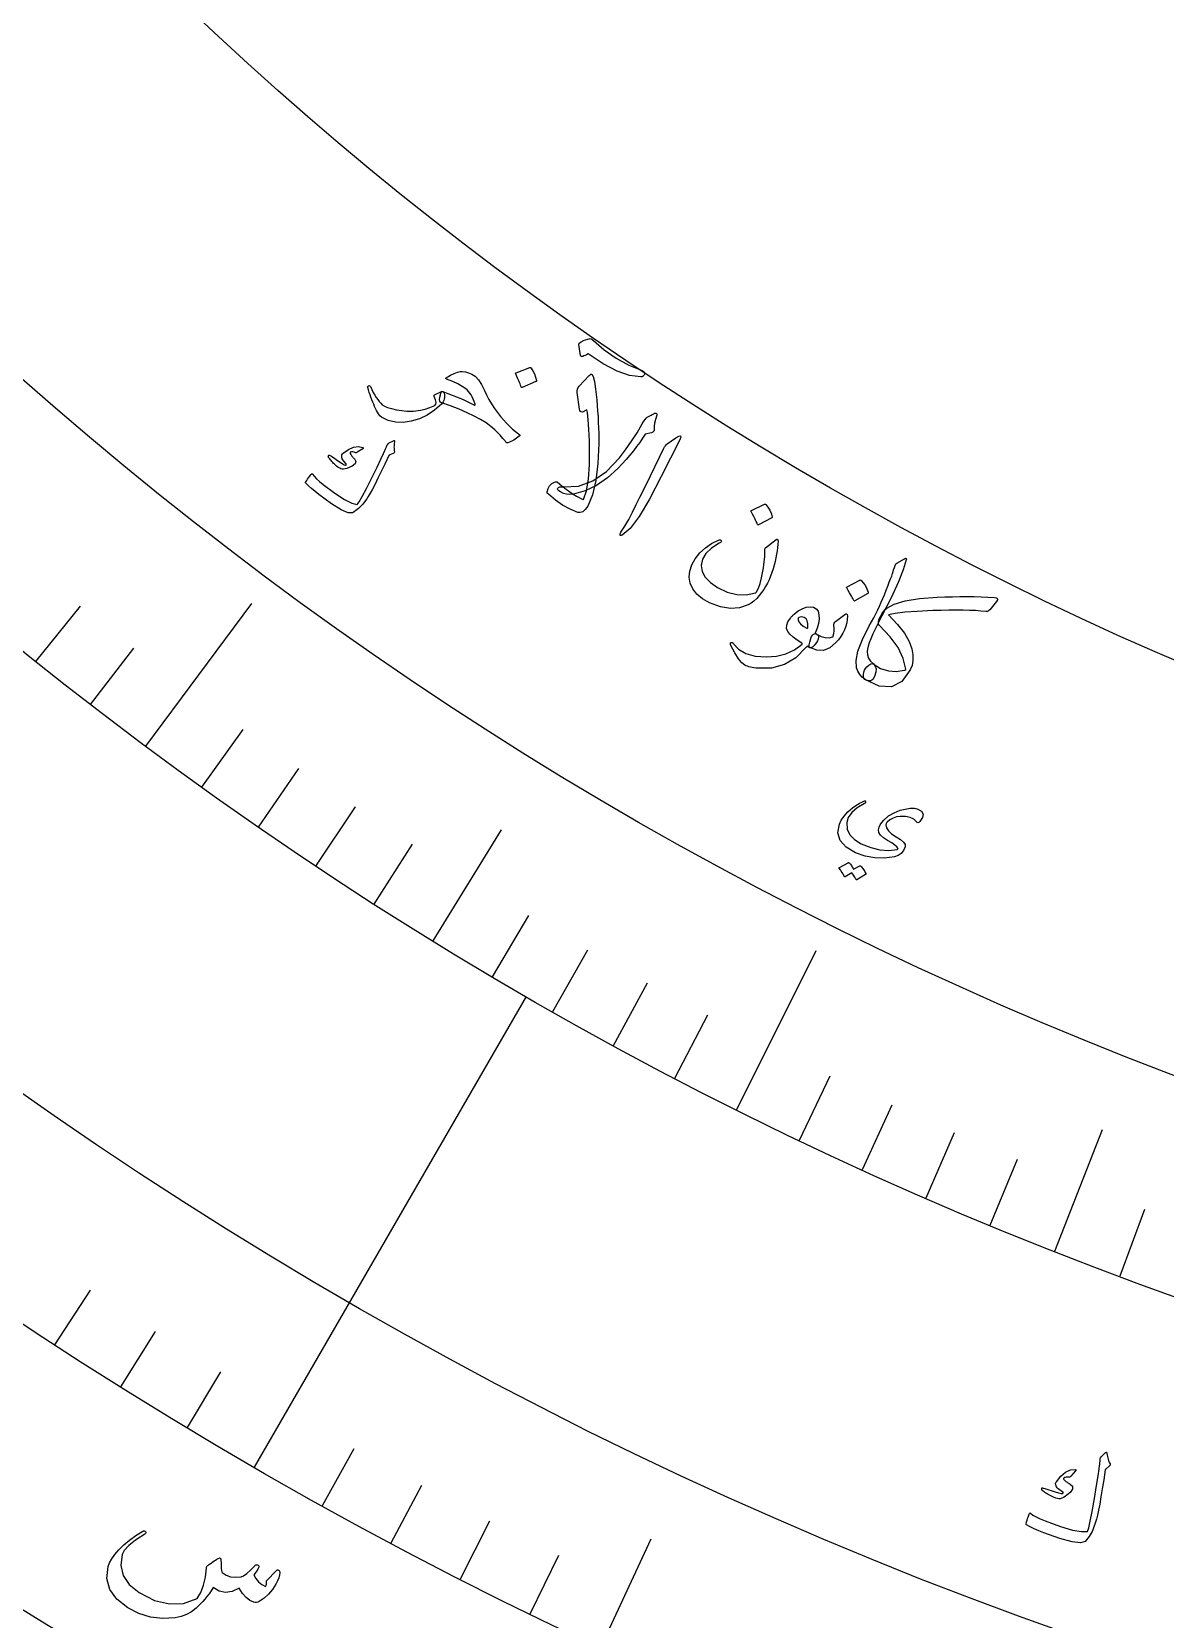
# Model space of a CAD drawing. Header units: millimetres. Extents: x -88 to 88, y -88 to 103.
# Drawn here: x -43.79 to -23.6, y -71.68 to -43.4 of the extents above; entities that cross this region are included whole.
import ezdxf

# ---------------------------------------------------------------- set-up
doc = ezdxf.new("R2010")
doc.units = ezdxf.units.MM
for name, color, linetype in [('CUT_OUTER', 1, 'Continuous'), ('ENGRAVE', 7, 'Continuous'), ('ENGRAVE_FINE', 8, 'Continuous'), ('TEXT', 5, 'Continuous')]:
    doc.layers.add(name, color=color, linetype=linetype)

msp = doc.modelspace()

# ---------------------------------------------------------------- linework, layer by layer
at = {"layer": 'CUT_OUTER'}
msp.add_arc((0, -0.0002), 87.9998, 179.223718, 0.304605, dxfattribs=at)
at = {"layer": 'ENGRAVE'}
for points in [[(-41.7595, -56.1297), (-39.8685, -53.588)], [(-36.6431, -59.596), (-35.4263, -57.6169)], [(-31.2318, -62.6017), (-29.8175, -59.7669)], [(-39.82, -68.9703), (-34.98, -60.5871)], [(-25.5677, -65.1206), (-24.7186, -62.9581)], [(-33.6573, -72.1784), (-32.7573, -70.2483)]]:
    msp.add_lwpolyline(points, dxfattribs=at)
for radius in [86.24, 86.24, 83.93, 79.64, 79.64, 76.252, 69.96, 69.96, 66.264, 59.4, 59.4]:
    msp.add_circle((0, 0), radius, dxfattribs=at)
at = {"layer": 'ENGRAVE_FINE'}
for points in [[(-43.7145, -54.6209), (-42.9227, -53.6315)], [(-42.7439, -55.3838), (-41.9696, -54.3806)], [(-40.7618, -56.8584), (-40.0234, -55.8285)], [(-39.751, -57.5696), (-39.0309, -56.5269)], [(-38.7274, -58.2631), (-38.0259, -57.2078)], [(-37.6913, -58.9387), (-37.0086, -57.8711)], [(-35.5832, -60.2349), (-34.9386, -59.1438)], [(-34.5117, -60.8551), (-33.8866, -59.7528)], [(-33.4291, -61.4565), (-32.8236, -60.3433)], [(-32.3357, -62.0388), (-31.75, -60.915)], [(-30.1178, -63.1452), (-29.5722, -62.0015)], [(-28.994, -63.6691), (-28.4688, -62.5158)], [(-27.8608, -64.173), (-27.3562, -63.0106)], [(-26.7186, -64.6569), (-26.2346, -63.4858)], [(-24.4084, -65.5639), (-23.9663, -64.3764)], [(-43.3751, -66.7917), (-42.7424, -65.8175)], [(-42.2028, -67.5386), (-41.5872, -66.5535)], [(-41.0176, -68.2648), (-40.4194, -67.2691)], [(-38.6102, -69.6547), (-38.0471, -68.6388)], [(-37.3887, -70.3179), (-36.8434, -69.2923)], [(-36.1558, -70.9598), (-35.6284, -69.9248)], [(-34.9119, -71.58), (-34.4027, -70.5359)]]:
    msp.add_lwpolyline(points, dxfattribs=at)
at = {"layer": 'TEXT'}
for points in [[(-32.9189, -49.4353), (-32.8978, -49.4464), (-32.8842, -49.4611), (-32.8781, -49.4792), (-32.8795, -49.5008), (-32.8873, -49.5214), (-32.9004, -49.5362), (-32.9187, -49.5452), (-32.9424, -49.5485), (-33.1419, -49.5236), (-33.3653, -49.4473), (-33.6123, -49.3192), (-33.8821, -49.139), (-33.9081, -49.1537), (-33.9323, -49.1659), (-33.9549, -49.1757), (-33.9758, -49.183), (-33.9918, -49.1864), (-34.0038, -49.1853), (-34.0119, -49.1798), (-34.0159, -49.1697), (-34.0462, -48.9747), (-34.0396, -48.9484), (-34.007, -48.9221), (-33.9484, -48.8956), (-33.8639, -48.869), (-33.8454, -48.8682), (-33.8265, -48.8731), (-33.8072, -48.8838), (-33.7874, -48.9001), (-33.5932, -49.0696), (-33.3836, -49.2155), (-33.1587, -49.3374), (-32.9189, -49.4353)], [(-35.1081, -50.6068), (-35.1308, -50.6254), (-35.1541, -50.643), (-35.1782, -50.6596), (-35.2029, -50.6753), (-35.2285, -50.6898), (-35.2548, -50.7028), (-35.282, -50.7143), (-35.3099, -50.7243), (-35.3196, -50.7264), (-35.3286, -50.7249), (-35.3369, -50.7198), (-35.3445, -50.7111), (-35.36, -50.691), (-35.3779, -50.6687), (-35.3984, -50.6442), (-35.4215, -50.6174), (-35.4473, -50.5886), (-35.476, -50.5582), (-35.5077, -50.5262), (-35.5423, -50.4925), (-35.6129, -50.43), (-35.6976, -50.3682), (-35.7964, -50.3072), (-35.9092, -50.2469), (-36.0362, -50.1869), (-36.1773, -50.1268), (-36.3326, -50.0666), (-36.5022, -50.0061), (-36.5157, -49.9979), (-36.5231, -49.9788), (-36.5245, -49.949), (-36.5199, -49.9083), (-36.5122, -49.8693), (-36.5054, -49.8404), (-36.4994, -49.8214), (-36.4943, -49.8125), (-36.4876, -49.8091), (-36.4812, -49.8073), (-36.4751, -49.8072), (-36.4692, -49.8087), (-36.3819, -49.8424), (-36.2996, -49.8749), (-36.2222, -49.9061), (-36.1498, -49.9362), (-36.0825, -49.9654), (-36.0207, -49.994), (-35.9642, -50.0221), (-35.9132, -50.0497), (-35.9023, -50.0544), (-35.8955, -50.0533), (-35.8929, -50.0464), (-35.8945, -50.0338), (-35.9104, -49.9879), (-35.9277, -49.9453), (-35.9462, -49.9061), (-35.966, -49.8704), (-35.9873, -49.8379), (-36.0101, -49.8087), (-36.0346, -49.7826), (-36.0606, -49.7597), (-36.1212, -49.7178), (-36.1981, -49.6754), (-36.2913, -49.6325), (-36.4008, -49.5891), (-36.4056, -49.5883), (-36.4091, -49.5866), (-36.4116, -49.5839), (-36.4128, -49.5803), (-36.4129, -49.5763), (-36.4118, -49.5726), (-36.4097, -49.5694), (-36.4064, -49.5665), (-36.3306, -49.5205), (-36.2642, -49.4859), (-36.2073, -49.4629), (-36.1599, -49.4515), (-36.1155, -49.4512), (-36.0662, -49.459), (-36.0118, -49.4751), (-35.9525, -49.4994), (-35.8921, -49.5388), (-35.8345, -49.6005), (-35.7796, -49.6844), (-35.7273, -49.7906), (-35.6904, -49.8705), (-35.6482, -49.9507), (-35.6007, -50.0315), (-35.5479, -50.1126), (-35.4428, -50.2525), (-35.336, -50.3743), (-35.2277, -50.478), (-35.1181, -50.5636), (-35.1046, -50.5753), (-35.0985, -50.5863), (-35.0996, -50.5969), (-35.1081, -50.6068)], [(-34.9209, -49.3806), (-34.9157, -49.3797), (-34.9103, -49.3808), (-34.9044, -49.384), (-34.8983, -49.3893), (-34.8653, -49.4413), (-34.8379, -49.4957), (-34.8162, -49.5524), (-34.8001, -49.6116), (-34.7997, -49.6191), (-34.8015, -49.6251), (-34.8054, -49.6297), (-34.8113, -49.6328), (-35.0548, -49.7385), (-35.0621, -49.74), (-35.0683, -49.7372), (-35.0733, -49.7302), (-35.0772, -49.7191), (-35.0805, -49.7094), (-35.086, -49.6946), (-35.0938, -49.6745), (-35.1037, -49.6493), (-35.116, -49.6186), (-35.1312, -49.5824), (-35.149, -49.5405), (-35.1696, -49.4929), (-35.1719, -49.4859), (-35.1717, -49.4805), (-35.1691, -49.4769), (-35.1641, -49.4749)], [(-36.4901, -49.8119), (-36.4752, -49.8087), (-36.4627, -49.8125), (-36.4526, -49.8234), (-36.4449, -49.8413), (-36.4386, -49.866), (-36.4359, -49.8912), (-36.4369, -49.917), (-36.4416, -49.9434), (-36.449, -49.9681), (-36.4601, -49.9916), (-36.4749, -50.0138), (-36.4934, -50.0347), (-36.618, -50.1423), (-36.749, -50.2291), (-36.8865, -50.2948), (-37.0305, -50.3395), (-37.1743, -50.3606), (-37.311, -50.3557), (-37.4406, -50.3247), (-37.5628, -50.2677), (-37.5881, -50.2453), (-37.6164, -50.2062), (-37.6478, -50.1503), (-37.6823, -50.0775), (-37.6997, -50.0376), (-37.7164, -49.9968), (-37.7324, -49.955), (-37.7477, -49.9124), (-37.7626, -49.8692), (-37.7771, -49.8257), (-37.7914, -49.7819), (-37.8054, -49.7377), (-37.8072, -49.7282), (-37.8053, -49.7201), (-37.7997, -49.7133), (-37.7904, -49.708), (-37.7801, -49.7053), (-37.7713, -49.7066), (-37.7641, -49.7118), (-37.7585, -49.721), (-37.732, -49.7764), (-37.7057, -49.8274), (-37.6796, -49.874), (-37.6537, -49.9162), (-37.6277, -49.9542), (-37.6014, -49.9883), (-37.5746, -50.0184), (-37.5475, -50.0446), (-37.5068, -50.0702), (-37.4508, -50.0938), (-37.3795, -50.1151), (-37.293, -50.1343), (-37.2459, -50.1429), (-37.2, -50.15), (-37.1553, -50.1554), (-37.1118, -50.1592), (-37.0694, -50.1612), (-37.0279, -50.1614), (-36.9875, -50.1597), (-36.948, -50.156), (-36.8674, -50.1436), (-36.7842, -50.1229), (-36.6983, -50.0939), (-36.6098, -50.0567), (-36.5912, -50.0373), (-36.5871, -50.004), (-36.5975, -49.9569), (-36.6224, -49.896), (-36.6254, -49.8878), (-36.6252, -49.8809), (-36.6219, -49.8755), (-36.6155, -49.8715)], [(-34.4288, -51.4269), (-34.3482, -51.4917), (-34.2739, -51.5486), (-34.2062, -51.5977), (-34.1449, -51.6391), (-34.0902, -51.6729), (-34.0419, -51.6994), (-34.0001, -51.7188), (-33.9648, -51.731), (-33.9081, -51.5761), (-33.8712, -51.3697), (-33.8537, -51.1121), (-33.8547, -50.8032), (-33.8582, -50.6874), (-33.8624, -50.5807), (-33.8671, -50.4833), (-33.8725, -50.3949), (-33.8787, -50.3159), (-33.8858, -50.2463), (-33.8939, -50.1861), (-33.903, -50.1353), (-33.9829, -50.1748), (-34.0036, -50.172), (-34.0191, -50.1629), (-34.0294, -50.1473), (-34.0345, -50.1254), (-34.0774, -49.8293), (-34.078, -49.7971), (-34.072, -49.7671), (-34.0596, -49.7392), (-34.0407, -49.7135), (-33.8606, -49.5226), (-33.8471, -49.5096), (-33.8351, -49.5021), (-33.8246, -49.4998), (-33.8155, -49.5029), (-33.7906, -49.5431), (-33.7679, -49.6318), (-33.7472, -49.769), (-33.7281, -49.9549), (-33.7189, -50.0594), (-33.711, -50.1618), (-33.7044, -50.2622), (-33.699, -50.3605), (-33.695, -50.4568), (-33.6923, -50.551), (-33.691, -50.6431), (-33.6909, -50.7331), (-33.7054, -51.091), (-33.7425, -51.3964), (-33.8031, -51.6492), (-33.8879, -51.849), (-33.9305, -51.9104), (-33.9746, -51.95), (-34.0201, -51.9676), (-34.067, -51.9634), (-34.2022, -51.908), (-34.3343, -51.8354), (-34.4633, -51.7457), (-34.5889, -51.6389), (-34.6001, -51.6286), (-34.6077, -51.6183), (-34.6118, -51.6081), (-34.6123, -51.5981), (-34.5941, -51.5361), (-34.5657, -51.4868), (-34.5272, -51.45), (-34.4787, -51.4258), (-34.4612, -51.4207), (-34.4471, -51.4191), (-34.4363, -51.4212), (-34.4288, -51.4269)], [(-34.1441, -51.6378), (-34.205, -51.6446), (-34.2635, -51.6401), (-34.3194, -51.6242), (-34.3728, -51.5969), (-34.4002, -51.5764), (-34.4174, -51.5582), (-34.4244, -51.5424), (-34.4212, -51.5288), (-34.4081, -51.5174), (-34.3872, -51.5103), (-34.3583, -51.5076), (-34.3216, -51.5093), (-34.0517, -51.4941), (-33.7956, -51.4026), (-33.5532, -51.2352), (-33.3245, -50.9924), (-33.2128, -50.8466), (-33.1078, -50.6969), (-33.0094, -50.5433), (-32.9177, -50.3858), (-32.8911, -50.3402), (-32.8678, -50.3054), (-32.8475, -50.2815), (-32.8305, -50.2683), (-32.8032, -50.2541), (-32.7791, -50.2414), (-32.7581, -50.2302), (-32.7403, -50.2205), (-32.7254, -50.2123), (-32.7134, -50.2059), (-32.7043, -50.2012), (-32.698, -50.1982), (-32.6878, -50.1958), (-32.6789, -50.1955), (-32.6715, -50.1974), (-32.6655, -50.2015), (-32.6599, -50.2095), (-32.6566, -50.2171), (-32.6558, -50.2245), (-32.6575, -50.2317), (-32.6821, -50.3096), (-32.6984, -50.3748), (-32.7064, -50.4272), (-32.706, -50.4667), (-32.7048, -50.4954), (-32.7121, -50.5178), (-32.7279, -50.5337), (-32.7522, -50.5433), (-32.8678, -50.5713), (-32.913, -50.6434), (-32.9625, -50.7164), (-33.0164, -50.7904), (-33.0746, -50.8653), (-33.1372, -50.9414), (-33.204, -51.0189), (-33.2751, -51.0979), (-33.3505, -51.1783), (-33.5363, -51.3491), (-33.7305, -51.4827), (-33.9331, -51.5791), (-34.1441, -51.6378)], [(-32.3162, -50.6359), (-32.2631, -50.6044), (-32.2338, -50.6), (-32.2283, -50.623), (-32.2467, -50.6731), (-32.5816, -51.3255), (-32.7875, -51.7257), (-32.9714, -52.033), (-33.134, -52.2472), (-33.2753, -52.3679), (-33.2915, -52.3749), (-33.3032, -52.3767), (-33.3103, -52.3735), (-33.3128, -52.3653), (-33.3126, -52.3551), (-33.3096, -52.3435), (-33.304, -52.3305), (-33.2958, -52.3161), (-33.2265, -52.2072), (-33.158, -52.0884), (-33.0903, -51.9599), (-33.0234, -51.8216), (-33.0053, -51.7859), (-32.9573, -51.6888), (-32.8794, -51.5304), (-32.7713, -51.3107), (-32.5351, -50.8214), (-32.5209, -50.7964), (-32.5054, -50.7749), (-32.4887, -50.7569), (-32.4707, -50.7423)], [(-37.3294, -50.7094), (-37.3332, -50.7331), (-37.3359, -50.7561), (-37.3376, -50.7786), (-37.3382, -50.8004), (-37.3376, -50.8217), (-37.3358, -50.8425), (-37.3327, -50.8629), (-37.3284, -50.8828), (-37.3282, -50.8923), (-37.3318, -50.9006), (-37.3393, -50.9076), (-37.3507, -50.9132), (-37.4144, -50.9404), (-37.421, -50.9436), (-37.4262, -50.9466), (-37.43, -50.9493), (-37.4325, -50.9518), (-37.5019, -51.1008), (-37.5653, -51.2348), (-37.6229, -51.3539), (-37.6745, -51.4581), (-37.7204, -51.5471), (-37.7605, -51.6208), (-37.7949, -51.6791), (-37.8235, -51.7221), (-37.881, -51.8007), (-37.9006, -51.8246), (-37.9215, -51.8477), (-37.9437, -51.87), (-37.9672, -51.8915), (-37.992, -51.9122), (-38.0184, -51.932), (-38.0462, -51.9508), (-38.0755, -51.9686), (-38.1518, -51.971), (-38.2775, -51.9182), (-38.4524, -51.8097), (-38.6759, -51.6451), (-38.7434, -51.5907), (-38.8045, -51.5385), (-38.8592, -51.4886), (-38.9074, -51.441), (-38.9107, -51.4352), (-38.9119, -51.4295), (-38.9109, -51.4239), (-38.9077, -51.4183), (-38.8908, -51.3929), (-38.8753, -51.37), (-38.861, -51.3494), (-38.8482, -51.3313), (-38.8365, -51.3154), (-38.8259, -51.3014), (-38.8163, -51.2895), (-38.8078, -51.2796), (-38.8027, -51.2743), (-38.7981, -51.2726), (-38.7941, -51.2745), (-38.7907, -51.2801), (-38.762, -51.3194), (-38.7203, -51.3638), (-38.6656, -51.4132), (-38.5978, -51.4677), (-38.3897, -51.623), (-38.2192, -51.734), (-38.0867, -51.8013), (-37.9925, -51.825), (-37.9568, -51.7761), (-37.9017, -51.6802), (-37.8272, -51.5373), (-37.733, -51.3475), (-37.6398, -51.1565), (-37.5697, -51.0118), (-37.5228, -50.9132), (-37.4992, -50.8608), (-37.4931, -50.8461), (-37.4874, -50.8324), (-37.4821, -50.8197), (-37.4772, -50.8079), (-37.4727, -50.7971), (-37.4688, -50.7875), (-37.4655, -50.779), (-37.4626, -50.7717), (-37.4556, -50.7564), (-37.4466, -50.7434), (-37.4357, -50.7327), (-37.4229, -50.7244), (-37.3483, -50.6857), (-37.3428, -50.6834), (-37.3382, -50.6826), (-37.3344, -50.6834), (-37.3314, -50.6858), (-37.3292, -50.6906), (-37.3282, -50.6962), (-37.3282, -50.7024), (-37.3294, -50.7094)], [(-37.8915, -50.8073), (-37.8889, -50.8099), (-37.8872, -50.813), (-37.8865, -50.8166), (-37.8868, -50.8207), (-37.8881, -50.8237), (-37.8899, -50.8265), (-37.8922, -50.8293), (-37.8951, -50.8319), (-37.9912, -50.8916), (-38.0016, -50.8972), (-38.0108, -50.9006), (-38.0186, -50.9018), (-38.0252, -50.901), (-38.0492, -50.8918), (-38.0716, -50.8867), (-38.0925, -50.8856), (-38.1117, -50.8884), (-38.1181, -50.8925), (-38.1198, -50.9009), (-38.1166, -50.9135), (-38.1086, -50.9304), (-38.1021, -50.9401), (-38.0951, -50.9498), (-38.0877, -50.9595), (-38.0799, -50.9692), (-38.0715, -50.9791), (-38.0624, -50.9891), (-38.0527, -50.9993), (-38.0424, -51.0096), (-38.0148, -51.0564), (-38.0277, -51.1005), (-38.0811, -51.142), (-38.175, -51.1809), (-38.2078, -51.1888), (-38.2368, -51.1925), (-38.2619, -51.1918), (-38.2832, -51.1869), (-38.3036, -51.1774), (-38.3291, -51.1606), (-38.3597, -51.1366), (-38.3953, -51.1053), (-38.4132, -51.089), (-38.4296, -51.0727), (-38.4446, -51.0566), (-38.4582, -51.0407), (-38.4705, -51.0252), (-38.4818, -51.0104), (-38.4922, -50.9964), (-38.5015, -50.9831), (-38.5059, -50.9731), (-38.5076, -50.9641), (-38.5068, -50.9562), (-38.5033, -50.9494), (-38.4976, -50.9439), (-38.4913, -50.9416), (-38.4843, -50.9427), (-38.4767, -50.947), (-38.4536, -50.9621), (-38.4277, -50.9797), (-38.3989, -50.9996), (-38.3673, -51.022), (-38.3084, -51.0636), (-38.2607, -51.094), (-38.2243, -51.113), (-38.1992, -51.1207), (-38.1952, -51.1207), (-38.192, -51.1193), (-38.1895, -51.1163), (-38.1877, -51.1119), (-38.1874, -51.1086), (-38.1884, -51.1046), (-38.1907, -51.0999), (-38.1944, -51.0945), (-38.232, -51.049), (-38.247, -51.0291), (-38.258, -51.0097), (-38.2651, -50.9907), (-38.2682, -50.9722), (-38.2682, -50.9532), (-38.2643, -50.9366), (-38.2562, -50.9225), (-38.2442, -50.9107), (-38.148, -50.8425), (-38.0572, -50.8026), (-37.9717, -50.7908), (-37.8915, -50.8073)], [(-30.7392, -51.8165), (-30.7342, -51.8151), (-30.7287, -51.8158), (-30.7226, -51.8185), (-30.7161, -51.8233), (-30.6792, -51.8724), (-30.6478, -51.9243), (-30.6217, -51.979), (-30.6011, -52.0365), (-30.6002, -52.044), (-30.6015, -52.0501), (-30.6049, -52.055), (-30.6106, -52.0586), (-30.8444, -52.1837), (-30.8516, -52.1858), (-30.8579, -52.1835), (-30.8635, -52.177), (-30.8682, -52.1662), (-30.8722, -52.1569), (-30.8789, -52.1425), (-30.8881, -52.1232), (-30.8999, -52.0989), (-30.9146, -52.0694), (-30.9325, -52.0345), (-30.9536, -51.9942), (-30.9778, -51.9486), (-30.9805, -51.9417), (-30.9807, -51.9364), (-30.9784, -51.9325), (-30.9736, -51.9302)], [(-30.4981, -52.4765), (-30.5021, -52.5324), (-30.5078, -52.5898), (-30.5152, -52.6488), (-30.5243, -52.7094), (-30.5356, -52.7718), (-30.5497, -52.8359), (-30.5665, -52.902), (-30.586, -52.9698), (-30.6075, -53.0363), (-30.6315, -53.1006), (-30.6582, -53.1628), (-30.6874, -53.2228), (-30.7194, -53.2808), (-30.7541, -53.337), (-30.7917, -53.3913), (-30.8321, -53.4438), (-30.8792, -53.4962), (-30.9282, -53.5415), (-30.9792, -53.5796), (-31.0322, -53.6105), (-31.1826, -53.6635), (-31.347, -53.6748), (-31.5254, -53.6444), (-31.7175, -53.572), (-31.8451, -53.5003), (-31.9454, -53.4181), (-32.0182, -53.3256), (-32.0637, -53.2229), (-32.0798, -53.1161), (-32.0702, -53.0083), (-32.0348, -52.8995), (-31.9738, -52.7897), (-31.8903, -52.6847), (-31.7934, -52.594), (-31.6831, -52.5174), (-31.5594, -52.4549), (-31.5425, -52.4494), (-31.529, -52.4488), (-31.5188, -52.4532), (-31.5121, -52.4625), (-31.5085, -52.4755), (-31.5128, -52.4881), (-31.5251, -52.5003), (-31.5453, -52.512), (-31.6845, -52.6007), (-31.7845, -52.696), (-31.8452, -52.798), (-31.8663, -52.9068), (-31.8495, -53.0143), (-31.7954, -53.1162), (-31.7041, -53.2124), (-31.5755, -53.3027), (-31.4031, -53.383), (-31.2328, -53.4257), (-31.0647, -53.4308), (-30.899, -53.3983), (-30.8948, -53.3962), (-30.8903, -53.3922), (-30.8855, -53.3861), (-30.8804, -53.3781), (-30.8467, -53.3113), (-30.8169, -53.228), (-30.7908, -53.1284), (-30.7684, -53.0124), (-30.7591, -52.9528), (-30.7511, -52.897), (-30.7444, -52.845), (-30.739, -52.7967), (-30.7352, -52.7523), (-30.7332, -52.7117), (-30.733, -52.6751), (-30.7346, -52.6423), (-30.7347, -52.6257), (-30.7322, -52.6118), (-30.727, -52.6008), (-30.7192, -52.5926), (-30.5318, -52.4466), (-30.5182, -52.4396), (-30.508, -52.4423), (-30.5014, -52.4546), (-30.4981, -52.4765)], [(-28.8018, -54.6625), (-28.7688, -54.7006), (-28.7539, -54.75), (-28.7573, -54.8109), (-28.779, -54.8833), (-28.8085, -54.9375), (-28.8464, -54.9649), (-28.8928, -54.9656), (-28.9477, -54.9394), (-29.0015, -54.8967), (-29.0447, -54.8477), (-29.0773, -54.7925), (-29.0993, -54.731), (-29.1095, -54.6004), (-29.0751, -54.4323), (-28.9963, -54.2267), (-28.8732, -53.9835), (-28.8334, -53.911), (-28.7954, -53.8396), (-28.7592, -53.7691), (-28.7247, -53.6995), (-28.6921, -53.6311), (-28.6614, -53.564), (-28.6326, -53.4981), (-28.6057, -53.4336), (-28.5729, -53.351), (-28.5434, -53.2759), (-28.5172, -53.2084), (-28.4944, -53.1483), (-28.4752, -53.096), (-28.4597, -53.0519), (-28.448, -53.0159), (-28.44, -52.9881), (-28.4267, -52.9415), (-28.4133, -52.906), (-28.3996, -52.8817), (-28.3856, -52.8684), (-28.2466, -52.7874), (-28.2292, -52.7806), (-28.2184, -52.7822), (-28.214, -52.7921), (-28.2162, -52.8104), (-28.2696, -52.9865), (-28.3598, -53.211), (-28.4867, -53.4838), (-28.6505, -53.805), (-28.7111, -53.9237), (-28.7638, -54.0313), (-28.8087, -54.1276), (-28.8456, -54.2127), (-28.8746, -54.2864), (-28.8956, -54.3486), (-28.9085, -54.3992), (-28.9133, -54.4383), (-28.9085, -54.5018), (-28.8883, -54.5604), (-28.8528, -54.614), (-28.8018, -54.6625)], [(-29.0398, -53.1683), (-29.0348, -53.1668), (-29.0292, -53.1673), (-29.0231, -53.1698), (-29.0163, -53.1744), (-28.9775, -53.2223), (-28.9439, -53.2732), (-28.9157, -53.3271), (-28.8928, -53.384), (-28.8916, -53.3914), (-28.8927, -53.3976), (-28.896, -53.4026), (-28.9016, -53.4063), (-29.1314, -53.5394), (-29.1385, -53.5416), (-29.145, -53.5396), (-29.1508, -53.5333), (-29.1559, -53.5226), (-29.1603, -53.5134), (-29.1676, -53.4993), (-29.1776, -53.4803), (-29.1904, -53.4563), (-29.2062, -53.4273), (-29.2255, -53.3929), (-29.2481, -53.3533), (-29.2742, -53.3085), (-29.2772, -53.3017), (-29.2776, -53.2964), (-29.2754, -53.2925), (-29.2707, -53.29)], [(-30.0018, -54.371), (-30.1823, -54.5515), (-30.386, -54.6735), (-30.6129, -54.7366), (-30.863, -54.7404), (-30.8956, -54.7367), (-30.9273, -54.7319), (-30.958, -54.7263), (-30.9877, -54.7196), (-31.0162, -54.7119), (-31.0432, -54.7031), (-31.0687, -54.6933), (-31.0927, -54.6823), (-31.1451, -54.642), (-31.204, -54.5699), (-31.2691, -54.4663), (-31.3404, -54.3309), (-31.3465, -54.3138), (-31.3479, -54.2999), (-31.3445, -54.2891), (-31.3364, -54.2816), (-31.3261, -54.2781), (-31.316, -54.2796), (-31.3062, -54.2861), (-31.2966, -54.2976), (-31.2015, -54.4015), (-31.0707, -54.4761), (-30.9043, -54.5212), (-30.7027, -54.5365), (-30.5238, -54.5226), (-30.3591, -54.4804), (-30.2085, -54.4101), (-30.0721, -54.3116), (-30.07, -54.3066), (-30.0694, -54.3021), (-30.0704, -54.2979), (-30.0728, -54.2942), (-30.1605, -54.2388), (-30.2317, -54.1855), (-30.2864, -54.1344), (-30.3248, -54.0856), (-30.3454, -54.0317), (-30.3446, -53.9736), (-30.3224, -53.9113), (-30.2789, -53.8447), (-30.2723, -53.8363), (-30.2653, -53.828), (-30.2578, -53.8197), (-30.2499, -53.8114), (-30.2415, -53.803), (-30.2326, -53.7942), (-30.223, -53.7852), (-30.2128, -53.7759), (-30.1405, -53.7188), (-30.0689, -53.678), (-29.998, -53.6535), (-29.9277, -53.6451), (-29.8654, -53.6538), (-29.8186, -53.6802), (-29.7872, -53.7245), (-29.7712, -53.7866), (-29.7689, -53.862), (-29.7796, -53.9421), (-29.8035, -54.0267), (-29.8406, -54.1161), (-29.8354, -54.1188), (-29.8303, -54.1213), (-29.8252, -54.1236), (-29.8202, -54.1256), (-29.8153, -54.1276), (-29.8102, -54.1298), (-29.8051, -54.1324), (-29.7998, -54.1351), (-29.7842, -54.1486), (-29.7766, -54.1675), (-29.7771, -54.1916), (-29.7856, -54.2212), (-29.799, -54.2514), (-29.8156, -54.2804), (-29.8353, -54.308), (-29.8581, -54.3344), (-29.8809, -54.3561), (-29.9007, -54.3697), (-29.9172, -54.3752), (-29.9306, -54.3727), (-29.9807, -54.3452), (-29.9836, -54.3497), (-29.9881, -54.3555), (-29.9942, -54.3626), (-30.0018, -54.371)], [(-28.5323, -53.7902), (-28.3718, -53.9573), (-28.2486, -54.1138), (-28.1628, -54.2599), (-28.1146, -54.3958), (-28.0982, -54.5028), (-28.0975, -54.6008), (-28.1125, -54.6899), (-28.1434, -54.7699), (-28.2934, -54.9746), (-28.478, -55.0711), (-28.6973, -55.0591), (-28.9504, -54.938), (-28.9656, -54.9241), (-28.9753, -54.9046), (-28.9795, -54.8797), (-28.9783, -54.8491), (-28.9704, -54.8089), (-28.9577, -54.7732), (-28.9402, -54.7422), (-28.918, -54.7158), (-28.8807, -54.6816), (-28.8493, -54.6611), (-28.8239, -54.6543), (-28.8045, -54.6611), (-28.672, -54.741), (-28.5347, -54.7865), (-28.3927, -54.7975), (-28.2462, -54.774), (-28.2364, -54.7709), (-28.2298, -54.7665), (-28.2263, -54.761), (-28.226, -54.7543), (-28.2691, -54.5642), (-28.3614, -54.3718), (-28.5026, -54.1767), (-28.6925, -53.9785), (-28.7094, -53.9524), (-28.7123, -53.9164), (-28.7012, -53.8707), (-28.6759, -53.8151), (-28.649, -53.7684), (-28.6214, -53.7285), (-28.5932, -53.6951), (-28.5644, -53.6685), (-28.4319, -53.5959), (-28.2376, -53.5398), (-27.9817, -53.4995), (-27.6646, -53.4742), (-27.5264, -53.4685), (-27.3912, -53.4645), (-27.2591, -53.4623), (-27.1299, -53.4618), (-27.0038, -53.4631), (-26.8806, -53.4663), (-26.7604, -53.4713), (-26.6431, -53.4781), (-26.6087, -53.4861), (-26.5912, -53.5006), (-26.5908, -53.5216), (-26.6073, -53.5492), (-26.7299, -53.6979), (-26.744, -53.7123), (-26.7598, -53.7221), (-26.7774, -53.7273), (-26.7968, -53.7278), (-26.8858, -53.7197), (-26.9832, -53.7133), (-27.0889, -53.7086), (-27.2029, -53.7055), (-27.3252, -53.7043), (-27.4558, -53.7052), (-27.5947, -53.708), (-27.7418, -53.7128), (-28.0193, -53.7253), (-28.2437, -53.742), (-28.4147, -53.7635), (-28.5323, -53.7902)], [(-29.9662, -54.0091), (-29.9672, -53.9461), (-29.9785, -53.8957), (-30.0002, -53.8579), (-30.0322, -53.8326), (-30.0563, -53.8263), (-30.08, -53.8247), (-30.1032, -53.8275), (-30.1259, -53.8348), (-30.135, -53.8404), (-30.1406, -53.8488), (-30.1426, -53.8601), (-30.1411, -53.8742), (-30.1273, -53.9128), (-30.0973, -53.9507), (-30.0509, -53.9878), (-29.9883, -54.0242), (-29.981, -54.0265), (-29.9749, -54.0248), (-29.97, -54.019), (-29.9662, -54.0091)], [(-29.4734, -53.9063), (-29.3118, -53.7839), (-29.2913, -53.772), (-29.2764, -53.7718), (-29.2671, -53.7834), (-29.2634, -53.8069), (-29.2669, -53.8691), (-29.2766, -53.9307), (-29.2927, -53.9916), (-29.3152, -54.0518), (-29.3444, -54.1115), (-29.3807, -54.171), (-29.4241, -54.2302), (-29.4746, -54.2891), (-29.5792, -54.3777), (-29.6906, -54.421), (-29.8087, -54.4189), (-29.9333, -54.3713), (-29.942, -54.3556), (-29.9419, -54.3231), (-29.933, -54.2738), (-29.9151, -54.2077), (-29.9021, -54.1743), (-29.8871, -54.1491), (-29.8703, -54.1322), (-29.8516, -54.1236), (-29.84, -54.1228), (-29.8282, -54.1246), (-29.8162, -54.1291), (-29.8039, -54.1363), (-29.73, -54.1739), (-29.6588, -54.1939), (-29.5903, -54.1961), (-29.5245, -54.1806), (-29.5209, -54.1785), (-29.518, -54.1748), (-29.5159, -54.1694), (-29.5145, -54.1622), (-29.5047, -54.1196), (-29.4994, -54.0737), (-29.4987, -54.0245), (-29.5025, -53.9719), (-29.5026, -53.9527), (-29.4978, -53.9354), (-29.488, -53.9199), (-29.4734, -53.9063)], [(-28.0351, -57.4765), (-28.0833, -57.4291), (-28.1471, -57.3968), (-28.2267, -57.3797), (-28.3221, -57.3777), (-28.3884, -57.3879), (-28.4497, -57.4088), (-28.5063, -57.4404), (-28.5579, -57.4827), (-28.5658, -57.4924), (-28.5716, -57.5036), (-28.5755, -57.5164), (-28.5773, -57.5307), (-28.5679, -57.5828), (-28.5346, -57.6351), (-28.4775, -57.6875), (-28.3964, -57.7399), (-28.3158, -57.7906), (-28.2621, -57.8373), (-28.2351, -57.8798), (-28.2351, -57.9184), (-28.2652, -57.9844), (-28.3064, -58.0362), (-28.3588, -58.0736), (-28.4223, -58.0968), (-28.6008, -58.1217), (-28.7765, -58.1179), (-28.9493, -58.0855), (-29.1189, -58.0244), (-29.2875, -57.9244), (-29.3916, -57.8065), (-29.4312, -57.6709), (-29.4065, -57.5178), (-29.3721, -57.4445), (-29.3216, -57.3715), (-29.2551, -57.2989), (-29.1727, -57.2267), (-29.1473, -57.2078), (-29.122, -57.1901), (-29.0968, -57.1733), (-29.0718, -57.1577), (-29.0467, -57.143), (-29.0214, -57.1292), (-28.9959, -57.1164), (-28.9702, -57.1045), (-28.9576, -57.1006), (-28.9484, -57.1011), (-28.9426, -57.106), (-28.9401, -57.1153), (-28.9409, -57.1249), (-28.9442, -57.1333), (-28.9499, -57.1404), (-28.958, -57.1463), (-29.0905, -57.2267), (-29.1875, -57.3106), (-29.2491, -57.3979), (-29.275, -57.489), (-29.2671, -57.6028), (-29.2213, -57.7035), (-29.1377, -57.7908), (-29.0163, -57.8646), (-28.8476, -57.933), (-28.6849, -57.9725), (-28.5284, -57.9834), (-28.3782, -57.9657), (-28.3683, -57.9628), (-28.3627, -57.9578), (-28.3613, -57.9507), (-28.3642, -57.9416), (-28.3826, -57.9182), (-28.4196, -57.8879), (-28.4752, -57.8506), (-28.5492, -57.8063), (-28.6229, -57.758), (-28.6738, -57.7103), (-28.7018, -57.6633), (-28.7071, -57.6171), (-28.6971, -57.5709), (-28.6786, -57.5264), (-28.6515, -57.4837), (-28.6158, -57.4428), (-28.5301, -57.3702), (-28.4329, -57.3124), (-28.3242, -57.2694), (-28.2039, -57.241), (-28.173, -57.2355), (-28.1438, -57.2319), (-28.1164, -57.2301), (-28.0907, -57.2303), (-28.0669, -57.2321), (-28.045, -57.2356), (-28.0249, -57.2406), (-28.0067, -57.2471), (-27.9421, -57.2865), (-27.9152, -57.3366), (-27.9258, -57.3973), (-27.974, -57.4687), (-27.9923, -57.4853), (-28.0086, -57.4922), (-28.0228, -57.4893), (-28.0351, -57.4765)], [(-29.0441, -58.2573), (-29.0407, -58.2562), (-29.0369, -58.2565), (-29.0326, -58.258), (-29.0279, -58.261), (-29.0134, -58.2764), (-28.9997, -58.2922), (-28.987, -58.3083), (-28.9752, -58.3249), (-28.9642, -58.342), (-28.954, -58.3598), (-28.9445, -58.3784), (-28.9358, -58.3977), (-28.9348, -58.4027), (-28.9355, -58.4072), (-28.9379, -58.4112), (-28.942, -58.4146), (-29.096, -58.5067), (-29.0993, -58.5073), (-29.1028, -58.5055), (-29.1066, -58.5015), (-29.1106, -58.495), (-29.1129, -58.4898), (-29.1171, -58.4821), (-29.1232, -58.4719), (-29.1312, -58.4592), (-29.1411, -58.444), (-29.153, -58.4259), (-29.1668, -58.405), (-29.1827, -58.3813), (-29.3039, -58.4517), (-29.3087, -58.4534), (-29.3132, -58.4521), (-29.3173, -58.4479), (-29.3212, -58.4409), (-29.3245, -58.4348), (-29.3298, -58.4254), (-29.3372, -58.4128), (-29.3467, -58.3969), (-29.3584, -58.3777), (-29.3726, -58.355), (-29.3893, -58.3288), (-29.4084, -58.2991), (-29.4099, -58.295), (-29.4098, -58.2917), (-29.4081, -58.2893), (-29.4049, -58.2876), (-29.2512, -58.2025), (-29.2478, -58.2014), (-29.244, -58.2017), (-29.2397, -58.2033), (-29.235, -58.2062), (-29.2223, -58.2186), (-29.2105, -58.2316), (-29.1995, -58.2451), (-29.1893, -58.2591), (-29.1799, -58.2736), (-29.1713, -58.2885), (-29.1633, -58.3036), (-29.1561, -58.3191)], [(-24.6418, -68.7293), (-24.6383, -68.7554), (-24.6339, -68.7806), (-24.6286, -68.8048), (-24.6223, -68.828), (-24.615, -68.8503), (-24.6065, -68.8716), (-24.5969, -68.8921), (-24.586, -68.9118), (-24.5827, -68.9218), (-24.584, -68.9316), (-24.5897, -68.9413), (-24.6, -68.9509), (-24.6585, -68.9996), (-24.6645, -69.005), (-24.6691, -69.0098), (-24.6722, -69.0138), (-24.674, -69.0173), (-24.7002, -69.1961), (-24.7249, -69.3574), (-24.748, -69.5011), (-24.7697, -69.6271), (-24.79, -69.7354), (-24.8091, -69.8257), (-24.827, -69.898), (-24.8437, -69.9523), (-24.8795, -70.0532), (-24.8927, -70.0846), (-24.9074, -70.1155), (-24.9238, -70.146), (-24.9417, -70.1761), (-24.9614, -70.2057), (-24.983, -70.2348), (-25.0064, -70.2634), (-25.0317, -70.2914), (-25.1113, -70.318), (-25.2604, -70.3019), (-25.4788, -70.2426), (-25.7661, -70.1396), (-25.8545, -70.1036), (-25.9353, -70.0679), (-26.0086, -70.0326), (-26.0744, -69.9976), (-26.0797, -69.9926), (-26.0827, -69.9869), (-26.0835, -69.9807), (-26.0819, -69.9738), (-26.0721, -69.9418), (-26.063, -69.9127), (-26.0545, -69.8865), (-26.0466, -69.8634), (-26.0394, -69.8429), (-26.0326, -69.8249), (-26.0262, -69.8093), (-26.0204, -69.7961), (-26.0167, -69.7889), (-26.0124, -69.7857), (-26.0076, -69.7865), (-26.0022, -69.7913), (-25.9596, -69.8236), (-25.9017, -69.8572), (-25.8284, -69.892), (-25.7398, -69.9281), (-25.4715, -70.0261), (-25.2569, -70.0894), (-25.0961, -70.1186), (-24.9893, -70.1139), (-24.9671, -70.0512), (-24.9393, -69.9328), (-24.9057, -69.7586), (-24.8662, -69.5289), (-24.8281, -69.2983), (-24.7998, -69.1237), (-24.7814, -69.005), (-24.7731, -68.9423), (-24.7713, -68.9249), (-24.7696, -68.9087), (-24.768, -68.8936), (-24.7666, -68.8796), (-24.7653, -68.8669), (-24.7642, -68.8555), (-24.7633, -68.8455), (-24.7626, -68.8369), (-24.76, -68.8185), (-24.7547, -68.802), (-24.7465, -68.7874), (-24.7356, -68.7746), (-24.6691, -68.7102), (-24.6641, -68.7061), (-24.6594, -68.7038), (-24.6552, -68.7035), (-24.6513, -68.705), (-24.6475, -68.7094), (-24.6446, -68.7149), (-24.6427, -68.7216), (-24.6418, -68.7293)], [(-25.2036, -69.0095), (-25.2, -69.0114), (-25.1973, -69.0141), (-25.1954, -69.0177), (-25.1945, -69.0222), (-25.1949, -69.0256), (-25.1959, -69.0292), (-25.1975, -69.0328), (-25.1997, -69.0365), (-25.2821, -69.1297), (-25.2914, -69.1389), (-25.2999, -69.1453), (-25.3078, -69.1492), (-25.315, -69.1503), (-25.3432, -69.1483), (-25.3685, -69.1499), (-25.3908, -69.1553), (-25.4101, -69.1643), (-25.4157, -69.1707), (-25.4148, -69.1801), (-25.4075, -69.1924), (-25.3937, -69.2076), (-25.3838, -69.2157), (-25.3734, -69.2238), (-25.3625, -69.2317), (-25.3511, -69.2395), (-25.3392, -69.2472), (-25.3265, -69.2549), (-25.313, -69.2626), (-25.2989, -69.2702), (-25.2551, -69.3108), (-25.2547, -69.3614), (-25.2979, -69.422), (-25.3847, -69.4925), (-25.4167, -69.5112), (-25.4461, -69.5242), (-25.4728, -69.5314), (-25.4969, -69.533), (-25.5213, -69.5294), (-25.5535, -69.5197), (-25.5933, -69.5041), (-25.6407, -69.4824), (-25.6647, -69.4707), (-25.6872, -69.4588), (-25.708, -69.4466), (-25.7273, -69.434), (-25.7452, -69.4216), (-25.7618, -69.4096), (-25.7771, -69.3981), (-25.7912, -69.387), (-25.799, -69.3779), (-25.8036, -69.369), (-25.8052, -69.3604), (-25.8037, -69.352), (-25.7994, -69.3444), (-25.7935, -69.3401), (-25.7858, -69.339), (-25.7765, -69.3412), (-25.7473, -69.3498), (-25.7145, -69.3601), (-25.6778, -69.3721), (-25.6375, -69.3857), (-25.5622, -69.411), (-25.5024, -69.4279), (-25.458, -69.4365), (-25.4291, -69.4367), (-25.4249, -69.4355), (-25.422, -69.4329), (-25.4202, -69.4291), (-25.4198, -69.4239), (-25.4205, -69.4202), (-25.4228, -69.4163), (-25.4268, -69.4121), (-25.4324, -69.4076), (-25.4863, -69.3715), (-25.5084, -69.3553), (-25.5261, -69.3382), (-25.5396, -69.3205), (-25.5487, -69.302), (-25.5548, -69.282), (-25.5558, -69.2632), (-25.5518, -69.2458), (-25.5428, -69.2296), (-25.463, -69.1274), (-25.3798, -69.0567), (-25.2934, -69.0174), (-25.2036, -69.0095)], [(-39.4383, -70.816), (-39.4267, -70.8065), (-39.4156, -70.8013), (-39.4051, -70.8003), (-39.3952, -70.8035), (-39.3844, -70.8114), (-39.3769, -70.821), (-39.3727, -70.8324), (-39.3717, -70.8457), (-39.3753, -70.8892), (-39.388, -70.9385), (-39.4098, -70.9937), (-39.4408, -71.0547), (-39.501, -71.149), (-39.5707, -71.2316), (-39.6499, -71.3026), (-39.7387, -71.3619), (-39.7644, -71.3738), (-39.789, -71.3803), (-39.8125, -71.3816), (-39.8348, -71.3775), (-39.9052, -71.3439), (-39.9716, -71.291), (-40.0339, -71.2188), (-40.0922, -71.1274), (-40.2166, -71.1839), (-40.3357, -71.2007), (-40.4495, -71.178), (-40.5578, -71.1156), (-40.5946, -71.1718), (-40.6317, -71.2249), (-40.669, -71.2749), (-40.7067, -71.3217), (-40.7448, -71.3657), (-40.7836, -71.4073), (-40.8231, -71.4464), (-40.8633, -71.483), (-40.9435, -71.5448), (-41.032, -71.5935), (-41.1289, -71.629), (-41.2342, -71.6515), (-41.4581, -71.6645), (-41.6734, -71.6398), (-41.8798, -71.5773), (-42.077, -71.4773), (-42.2741, -71.3223), (-42.3985, -71.1474), (-42.4501, -70.9529), (-42.4292, -70.7392), (-42.4039, -70.6728), (-42.3631, -70.6009), (-42.3068, -70.5234), (-42.235, -70.4404), (-42.1483, -70.3543), (-42.0485, -70.2704), (-41.9358, -70.1887), (-41.8103, -70.1091), (-41.8014, -70.1047), (-41.7927, -70.1029), (-41.7842, -70.1038), (-41.7759, -70.1074), (-41.7686, -70.1126), (-41.7632, -70.1186), (-41.7596, -70.1254), (-41.7578, -70.1329), (-41.7589, -70.1418), (-41.7623, -70.1497), (-41.7679, -70.1568), (-41.7757, -70.163), (-41.9393, -70.2711), (-42.0611, -70.3676), (-42.1408, -70.4526), (-42.1783, -70.5262), (-42.2021, -70.7238), (-42.1601, -70.9027), (-42.0521, -71.0626), (-41.8783, -71.2032), (-41.6016, -71.3427), (-41.3364, -71.4071), (-41.0833, -71.3967), (-40.8428, -71.3116), (-40.7799, -71.2006), (-40.7311, -71.0733), (-40.6963, -70.9297), (-40.6754, -70.7699), (-40.6746, -70.7529), (-40.6715, -70.7391), (-40.6661, -70.7285), (-40.6583, -70.721), (-40.6259, -70.6988), (-40.5952, -70.678), (-40.5663, -70.6587), (-40.5391, -70.641), (-40.514, -70.625), (-40.491, -70.6113), (-40.4702, -70.5997), (-40.4516, -70.5904), (-40.4423, -70.5872), (-40.4348, -70.5881), (-40.4291, -70.5929), (-40.4253, -70.6018), (-40.424, -70.6075), (-40.4226, -70.6162), (-40.4209, -70.6276), (-40.4191, -70.642), (-40.4174, -70.659), (-40.4162, -70.6784), (-40.4155, -70.7003), (-40.4153, -70.7247), (-40.4137, -70.7723), (-40.41, -70.8083), (-40.4042, -70.8326), (-40.3964, -70.8453), (-40.328, -70.8923), (-40.2493, -70.9208), (-40.1601, -70.9309), (-40.0606, -70.9226), (-40.0161, -70.9048), (-39.9603, -70.866), (-39.8932, -70.8062), (-39.8148, -70.7254), (-39.8073, -70.7177), (-39.7986, -70.7126), (-39.7885, -70.7101), (-39.7772, -70.7101), (-39.7673, -70.7115), (-39.759, -70.7148), (-39.7522, -70.72), (-39.7469, -70.7271), (-39.7461, -70.7503), (-39.7604, -70.7851), (-39.7899, -70.8315), (-39.8345, -70.8894), (-39.798, -70.955), (-39.751, -71.011), (-39.6935, -71.0572), (-39.6256, -71.0937), (-39.6152, -71.0729), (-39.6086, -71.055), (-39.6058, -71.0399), (-39.6069, -71.0277), (-39.6092, -71.0155), (-39.6087, -71.0049), (-39.6055, -70.9958), (-39.5994, -70.9882)]]:
    msp.add_lwpolyline(points, close=True, dxfattribs=at)

doc.saveas('drawing.dxf')
